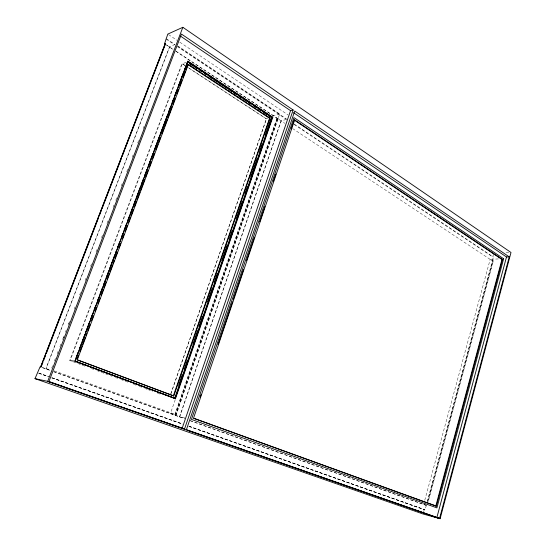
<?xml version="1.0" encoding="UTF-8"?>
<svg xmlns="http://www.w3.org/2000/svg" width="546" height="546" viewBox="0 0 546 546"><rect width="100%" height="100%" fill="white"/><g stroke="black" fill="none" stroke-linecap="round" stroke-linejoin="round"><path stroke-width="0.41" stroke-dasharray="2.73 2.05" d="M423.662 511.827L424.249 509.664L424.938 509.732L426.399 505.357M493.564 253.917L492.745 256.934L493.386 257.009L492.362 260.783L493.331 260.851L428.228 501.46M427.136 502.02L492.478 260.749L490.206 259.248L499.078 258.913M427.511 501.255L492.622 260.783L493.331 260.851M428.084 501.405L493.202 260.77M424.761 500.266L490.226 259.2M175.873 415.335L278.126 118.168L277.73 117.909L277.006 117.997L174.72 414.994L175.873 415.335L175.409 415.165M175.205 399.774L170.475 413.465L176.194 414.735L279.675 113.964L178.221 46.212M278.126 118.168L277.593 118.386L281.081 120.7L179.545 416.735L184.562 417.867M179.736 416.789L281.251 120.741L286.943 119.335M174.904 415.056L277.184 118.045M175.409 415.247L277.73 117.909M170.7 394.075L266.428 118.83L188.363 67.663M170.973 393.598L266.428 118.83M84.91 366.141L69.731 360.497L181.975 63.479L184.814 65.343M169.629 46.785L45.939 368.762L169.629 46.785L174.665 44.629M51.686 368.134L52.593 365.745M54.416 360.974L55.938 356.995M57.153 353.815L58.067 351.426M59.889 346.649L61.411 342.676M62.626 339.489L64.141 335.51M65.356 332.33L66.271 329.941M68.093 325.17L69.615 321.191M74.174 309.254L75.089 306.872M79.641 294.936L80.555 292.547M85.115 280.617L86.029 278.228M90.588 266.298L91.496 263.909M96.055 251.972L96.97 249.59M101.529 237.653L102.436 235.265M106.996 223.334L107.91 220.946M113.077 207.419L113.991 205.03M115.813 200.259L116.721 197.87M121.28 185.94L122.195 183.552M126.754 171.615L127.662 169.233M132.221 157.296L133.135 154.907M137.694 142.977L138.609 140.588M143.168 128.658L144.076 126.269M63.309 338.158L64.223 335.77M68.782 323.839L69.69 321.457M186.213 62.292L182.268 63.827L70.25 360.319L69.731 360.497M279.675 113.964L273.471 115.656M267.745 118.53L266.305 118.898L188.677 68.025M506.081 252.682L510.182 252.518M74.406 360.967L70.25 360.319L74.229 361.8M46.144 368.823L50.252 369.574M423.648 504.374L426.835 505.214M38.609 373L48.246 376.412M52.259 377.832L182.378 423.887M188.8 426.16L424.938 509.732M38.984 373.205L48.621 376.61M51.829 377.75L181.893 423.778M189.121 426.33L424.365 509.575M38.868 373.341L48.498 376.747M51.713 377.887L182.582 424.181M189.005 426.453L424.249 509.664M54.286 370.877L176.194 414.735M42.267 367.438L50.614 370.468M53.822 371.621L184.644 418.591M190.261 420.604L418.994 502.73M419.799 503.016L426.249 505.309M42.465 367.724L50.491 370.604M53.706 371.758L184.528 418.714M190.145 420.727L426.105 505.412M91.298 368.516L93.694 369.41M96.888 370.598L104.88 373.566M105.678 373.86L112.066 376.242M115.261 377.429L117.656 378.317M120.85 379.504L128.842 382.48M133.633 384.261L136.029 385.148M139.223 386.343L141.619 387.23M144.813 388.418L147.208 389.312M148.007 389.605L152.805 391.393M157.596 393.175L159.992 394.062M185.114 65.697L181.975 63.479M175.914 51.256L277.027 118.161M175.894 51.167L284.848 123.335M292.601 128.542L492.417 260.879M166.455 38.814L174.959 44.492M177.798 46.383L286.302 118.803M294.103 124.01L493.386 257.009M165.923 38.943L174.461 44.711M177.266 46.506L286.479 119.424M294.246 124.529L492.799 257.03M168.502 34.575L176.986 40.274M179.811 42.178L288.001 114.878M173.089 49.386L165.308 44.24L173.137 49.42"/><path stroke-width="0.82" d="M187.96 61.145L74.973 361.309L175.457 398.771L272.802 117.199L187.96 61.145L74.973 361.309M439.578 518.352L186.411 429.682L294.731 111.056L509.241 256.873L439.578 518.352L436.855 517.601L506.497 256.968L293.53 112.681M165.629 43.578L165.124 43.803L40.711 366.871L41.141 366.946L40.063 366.864L34.999 378.644L423.075 513.991L440.117 518.7L511.001 252.491L182.842 27.3L167.793 34.098L164.578 43.673L165.629 43.578L124.945 149.249M294.171 120.031L294.683 119.908L502.497 259.466L436.37 506.122L435.831 505.978L501.958 259.486L294.171 120.031L291.155 128.917M200.177 397.092L201.003 394.669M217.99 344.587L232.514 301.774M233.333 299.351L243.475 269.465M246.492 260.579L254.436 237.155M259.643 221.806L264.851 206.463M273.341 181.422L275.812 174.154M294.683 119.908L193.53 418.195L436.37 506.122M182.118 428.433L290.554 110.667L293.161 109.992L184.521 429.019L85.538 394.628M173.335 395.864L269.54 118.27L270.038 118.141L173.799 395.952L76.877 359.739M178.685 385.326L182.303 374.877M184.248 369.246L187.312 360.408M192.875 344.328L197.604 330.658M198.997 326.638L202.614 316.189M207.623 301.713L212.353 288.049M214.298 282.418L217.363 273.573M221.812 260.715L227.102 245.441M229.607 238.199L232.111 230.965M236.561 218.1L242.404 201.221M244.908 193.98L247.413 186.746M250.75 177.102L257.152 158.606M259.657 151.372L262.162 144.137M265.499 134.487L270.789 119.212M74.822 361.029L174.7 398.28L271.847 117.479L272.802 117.199M77.177 358.94L78.679 354.948M79.88 351.76L81.975 346.178M82.576 344.581L85.278 337.401M85.879 335.804L86.78 333.408M87.681 331.019L90.076 324.631M91.578 320.645L93.38 315.861M95.181 311.07L96.676 307.084M97.877 303.89L99.979 298.307M101.181 295.12L103.276 289.53M103.876 287.94L105.979 282.35M107.18 279.163L109.282 273.58M109.876 271.983L112.578 264.803M113.179 263.206L114.08 260.811M114.981 258.422L117.376 252.034M118.878 248.048L120.68 243.263M122.481 238.472L123.976 234.487M125.177 231.292L127.279 225.71M128.481 222.522L130.583 216.933M131.177 215.342L133.279 209.753M134.48 206.565L136.582 200.983M137.183 199.386L139.878 192.206M140.479 190.609L144.683 179.436M145.577 177.047L147.98 170.666M149.481 166.673L151.283 161.889M152.477 158.695L154.579 153.112M155.781 149.925L157.883 144.335M158.483 142.745L160.579 137.155M161.78 133.968L163.882 128.385M164.482 126.788L167.178 119.608M167.779 118.011L171.983 106.839M172.884 104.45L175.28 98.068M176.781 94.076L178.583 89.291M179.784 86.097L181.879 80.515M183.081 77.327L185.183 71.738M185.783 70.147L187.879 64.558L188.356 64.38L270.038 118.141M188.356 64.38L77.293 359.8L173.799 395.952M76.024 357.842L78.126 352.252M79.327 349.065L81.429 343.475M82.03 341.878L84.732 334.698M85.333 333.101L89.537 321.928M90.438 319.54L92.847 313.151M94.049 309.964L95.55 305.972M97.352 301.187L98.853 297.195M100.054 294.001L102.157 288.418M103.358 285.224L105.46 279.641M106.061 278.044L108.763 270.864M109.371 269.267L114.776 254.907M115.377 253.31L116.278 250.914M117.779 246.922L119.581 242.137M121.383 237.346L122.884 233.36M124.085 230.166L126.187 224.583M127.395 221.389L129.498 215.806M130.098 214.209L132.801 207.03M133.401 205.433L135.504 199.843M136.104 198.253L140.308 187.08M141.209 184.685L143.612 178.303M144.813 175.109L146.922 169.526M148.123 166.332L150.225 160.749M150.826 159.152L152.928 153.562M154.129 150.375L156.231 144.786M156.832 143.195L159.534 136.009M160.135 134.412L167.649 114.469M168.55 112.073L170.352 107.282M172.154 102.498L173.655 98.505M174.856 95.318L176.959 89.728M178.16 86.541L180.262 80.951M180.863 79.354L183.572 72.174M184.173 70.577L187.176 62.599M34.999 378.644L47.7 381.32L182.842 27.3M165.39 43.421L40.711 366.871M41.448 366.154L42.977 362.182M43.584 360.592L45.727 355.03M46.342 353.439L63.165 309.746M63.773 308.156L98.642 217.581M99.256 215.991L101.399 210.428M102.006 208.838L104.149 203.276M104.764 201.686L121.581 157.992M122.195 156.402L124.338 150.839M506.497 256.968L509.241 256.873M501.958 259.486L502.497 259.466M174.7 398.28L175.457 398.771M184.521 429.019L48.956 381.538L181.463 34.064L293.161 109.992M47.7 381.32L440.117 518.7M48.519 381.668L83.927 394.062M187.217 430.221L436.855 517.601M193.857 418.379L435.831 505.978M75.239 361.097L175.164 398.368L272.352 117.349L187.947 61.616L187.476 61.8L271.847 117.479M187.879 64.558L269.54 118.27M189.837 63.855L193.38 66.196M194.799 67.131L196.922 68.53M199.754 70.4L201.174 71.335M204.716 73.669L206.135 74.604M208.975 76.474L212.517 78.815M213.93 79.75L217.479 82.084M218.891 83.019L222.44 85.353M223.853 86.288L226.692 88.159M228.815 89.564L231.654 91.435M233.777 92.834L236.616 94.704M238.739 96.103L241.578 97.973M243.7 99.379L246.533 101.249M248.662 102.648L250.791 104.054M253.624 105.924L255.746 107.323M258.586 109.193L260.708 110.592M263.547 112.462L267.09 114.803M268.509 115.738L270.632 117.137M180.467 36.084L290.554 110.667M503.637 258.763L436.909 507.876L191.469 419.417L293.953 117.595L503.637 258.763"/></g></svg>
